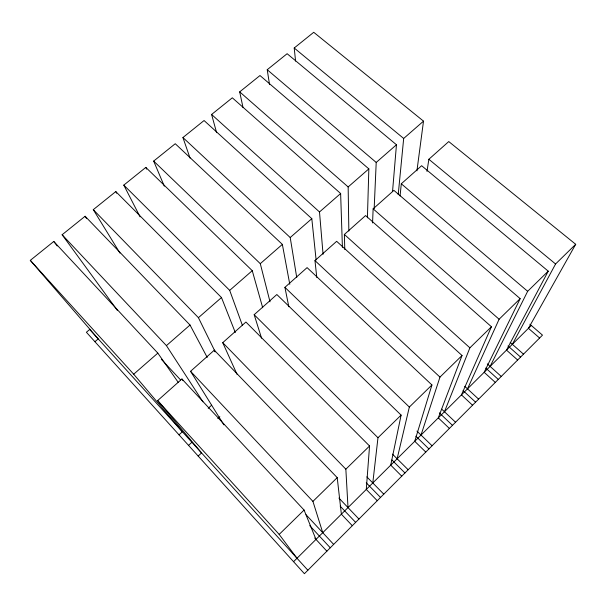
<?xml version="1.0" encoding="UTF-8"?>
<svg xmlns="http://www.w3.org/2000/svg" width="606" height="606" viewBox="0 0 606 606"><rect width="100%" height="100%" fill="white"/><g stroke="black" fill="none" stroke-linecap="round" stroke-linejoin="round"><path stroke-width="0.91" d="M367.418 217.827L368.842 168.877L259.989 75.538L239.688 91.87L243.029 107.603M372.554 222.94L373.144 208.843L393.908 190.375L520.16 298.637L484.171 372.296L495.299 382.416M374.167 208.646L376.212 162.446L396.46 144.758L287.123 53.707L267.223 69.72L269.541 84.613M236.999 374.273L222.735 342.678L245.922 322.044L369.554 445.993L366.282 489.436L377.258 500.707M392.536 191.549L396.46 144.758M398.21 194.677L403.679 138.463L423.511 121.147L313.726 32.3L294.213 48.003L295.576 61.1M400.058 195.973L401.301 183.792L421.625 165.711L548.241 271.162L506.495 350.109L517.653 360.017M372.796 482.959L377.977 437.744L401.111 415.11L276.844 294.531L254.172 314.703L261.557 338.178M416.928 170.839L423.511 121.147M426.988 171.4L428.859 159.272L448.758 141.569L575.7 244.294L528.432 328.316L539.605 338.019M401.111 415.11L390.734 465.135L401.748 476.164M397.127 458.78L409.345 407.058L431.934 384.961L307.083 267.625L284.911 287.35L288.82 306.742M431.934 384.961L414.739 441.289L425.783 452.084M421.018 435.047L439.971 377.099L462.03 355.51L336.656 241.309L314.976 260.603L316.786 277.51M462.03 355.51L438.305 417.875L449.379 428.434M444.471 411.747L469.877 347.836L491.428 326.748L365.592 215.562L344.375 234.439L344.784 249.49M491.428 326.748L461.446 394.877L472.551 405.217M467.499 388.863L499.102 319.241L520.16 298.637M490.118 366.388L527.659 291.304L548.241 271.162M512.343 344.306L555.573 263.989L575.7 244.294M293.569 561.686L531.31 325.46M297.008 558.262L279.184 534.409L304.076 510.055L181.929 378.985L157.651 400.581L201.556 452.932L198.177 456.045M322.756 532.689L312.931 501.389L337.216 477.634L214.289 350.185L190.564 371.296L223.849 424.829M348.011 507.586L345.852 469.18L369.554 445.993M188.542 445.38L191.913 442.289M217.812 418.587L219.842 416.731M179.012 434.828L182.376 431.775L133.691 374.205L30.3 260.353L53.775 241.468L157.833 353.124L178.3 382.477M208.222 408.292L211.592 405.225M133.691 374.205L157.833 353.124M202.919 401.786L166.423 345.625L190.019 325.021L85.105 216.259L62.13 234.742L117.299 310.295M215.138 351.639L198.42 317.688L221.485 297.546L115.784 191.572L93.286 209.668L119.958 253.088M242.491 325.611L229.697 290.372L252.255 270.677L145.819 167.4L123.798 185.125L140.084 216.872M270.011 301.811L260.292 263.663L282.358 244.392L175.248 143.728L153.666 161.09L164.309 186.171M296.751 277.586L290.213 237.529L311.81 218.675L204.07 120.533L182.929 137.539L190.026 158.068M323.066 254.308L319.498 211.964L340.633 193.511L232.31 97.808L211.6 114.473L216.607 132.669M348.851 231.037L348.155 186.943L368.842 168.877M94.915 341.701L98.21 338.898L30.3 260.353M294.213 48.003L403.679 138.463M428.859 159.272L555.573 263.989M267.223 69.72L376.212 162.446M401.301 183.792L527.659 291.304M529.886 324.225L542.484 335.133L304.409 573.7L86.393 332.255L89.68 329.482L307.863 570.238M239.688 91.87L348.155 186.943M373.144 208.843L499.102 319.241M510.214 342.428L523.501 354.162M508.017 345.958L520.577 357.085M211.6 114.473L319.498 211.964M344.375 234.439L469.877 347.836M487.33 363.865L501.26 376.447M485.754 368.069L498.283 379.432M464.734 386.302L478.611 399.142M463.09 390.582L475.581 402.172M182.929 137.539L290.213 237.529M314.976 260.603L439.971 377.099M441.729 409.156L455.553 422.246M439.335 412.86L452.47 425.336M153.666 161.09L260.292 263.663M284.911 287.35L409.345 407.058M416.951 431.108L432.07 445.781M415.852 436.191L428.927 448.925M123.798 185.125L229.697 290.372M254.172 314.703L377.977 437.744M392.438 454.114L408.149 469.748M391.93 459.954L404.952 472.953M366.835 476.869L383.78 494.163M366.259 482.823L380.523 497.428M93.286 209.668L198.42 317.688M222.735 342.678L345.852 469.18M338.898 498.049L358.957 519.047M340.14 506.101L355.631 522.372M352.306 525.705L341.375 514.183L337.216 477.634M62.13 234.742L166.423 345.625M190.564 371.296L312.931 501.389M161.355 359.282L180.603 379.954M306.015 514.699L333.656 544.4M309.727 525.637L330.27 547.786M314.711 538.03L326.876 551.187M157.651 400.581L279.184 534.409M53.775 241.468L57.222 245.983M181.929 378.985L182.974 380.538M85.105 216.259L86.635 218.637M115.784 191.572L116.678 193.238M190.019 325.021L207.229 357.442M214.289 350.185L215.122 351.874M145.819 167.4L146.591 169.127M304.076 510.055L315.984 539.408M221.485 297.546L235.31 332.55M252.255 270.677L262.693 307.727M282.358 244.392L289.782 284.29M311.81 218.675L316.105 259.959M340.633 193.511L342.413 247.415"/></g></svg>
